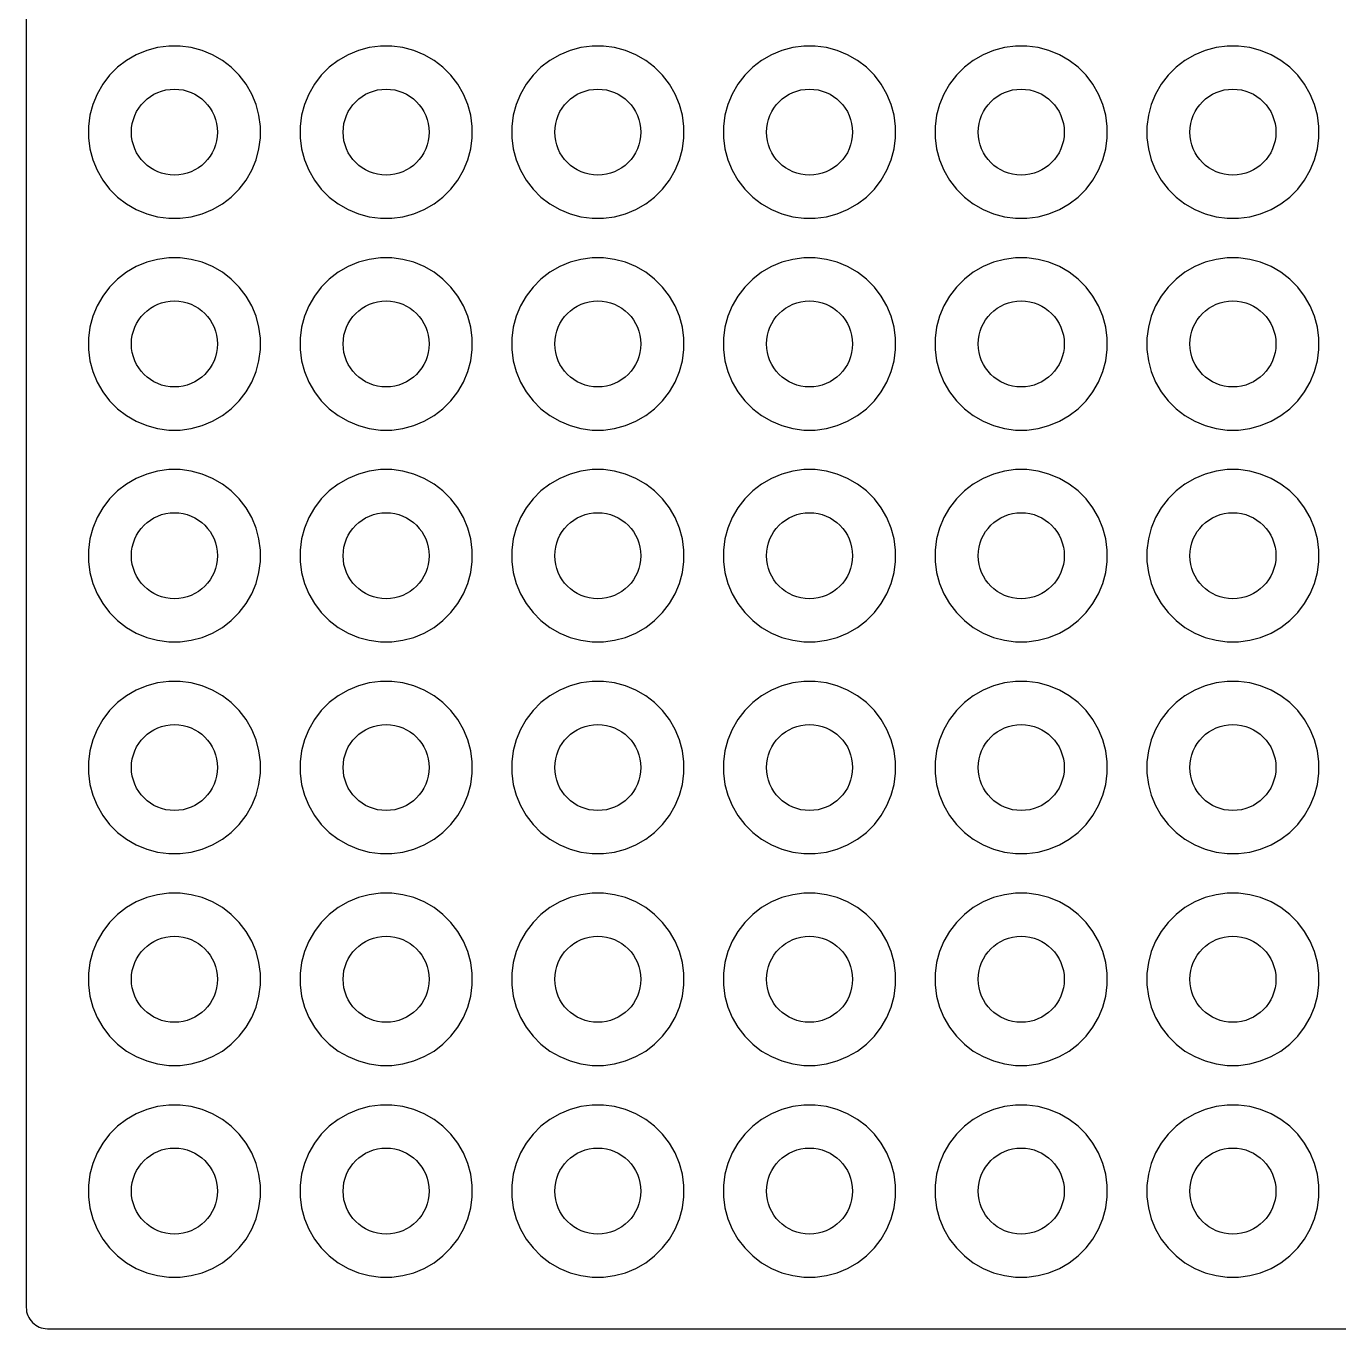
# Model space of a CAD drawing. Header units: millimetres. Extents: x 14 to 284, y -1 to 109.
# Drawn here: x 144.15 to 150.35, y 61.65 to 67.8 of the extents above; entities that cross this region are included whole.
import ezdxf

# ---------------------------------------------------------------- set-up
doc = ezdxf.new("R2010")
doc.units = ezdxf.units.MM

msp = doc.modelspace()

# ---------------------------------------------------------------- linework, layer by layer
at = {"layer": '16_copper'}
for points in [[(144.9295, 66.9006), (144.9809, 66.9143), (145.0301, 66.9347), (145.0763, 66.9614), (145.1185, 66.9938), (145.1562, 67.0315), (145.1886, 67.0737), (145.2153, 67.1199), (145.2357, 67.1691), (145.2494, 67.2205), (145.2564, 67.2734), (145.2564, 67.3266), (145.2494, 67.3795), (145.2357, 67.4309), (145.2153, 67.4801), (145.1886, 67.5263), (145.1562, 67.5685), (145.1185, 67.6062), (145.0763, 67.6386), (145.0301, 67.6653), (144.9809, 67.6857), (144.9295, 67.6994), (144.8766, 67.7064), (144.8234, 67.7064), (144.7705, 67.6994), (144.7191, 67.6857), (144.6699, 67.6653), (144.6237, 67.6386), (144.5815, 67.6062), (144.5438, 67.5685), (144.5114, 67.5263), (144.4847, 67.4801), (144.4643, 67.4309), (144.4506, 67.3795), (144.4436, 67.3266), (144.4436, 67.2734), (144.4506, 67.2205), (144.4643, 67.1691), (144.4847, 67.1199), (144.5114, 67.0737), (144.5438, 67.0315), (144.5815, 66.9938), (144.6237, 66.9614), (144.6699, 66.9347), (144.7191, 66.9143), (144.7705, 66.9006), (144.8234, 66.8936), (144.8766, 66.8936)], [(145.9295, 66.9006), (145.9809, 66.9143), (146.0301, 66.9347), (146.0763, 66.9614), (146.1185, 66.9938), (146.1562, 67.0315), (146.1886, 67.0737), (146.2153, 67.1199), (146.2357, 67.1691), (146.2494, 67.2205), (146.2564, 67.2734), (146.2564, 67.3266), (146.2494, 67.3795), (146.2357, 67.4309), (146.2153, 67.4801), (146.1886, 67.5263), (146.1562, 67.5685), (146.1185, 67.6062), (146.0763, 67.6386), (146.0301, 67.6653), (145.9809, 67.6857), (145.9295, 67.6994), (145.8766, 67.7064), (145.8234, 67.7064), (145.7705, 67.6994), (145.7191, 67.6857), (145.6699, 67.6653), (145.6237, 67.6386), (145.5815, 67.6062), (145.5438, 67.5685), (145.5114, 67.5263), (145.4847, 67.4801), (145.4643, 67.4309), (145.4506, 67.3795), (145.4436, 67.3266), (145.4436, 67.2734), (145.4506, 67.2205), (145.4643, 67.1691), (145.4847, 67.1199), (145.5114, 67.0737), (145.5438, 67.0315), (145.5815, 66.9938), (145.6237, 66.9614), (145.6699, 66.9347), (145.7191, 66.9143), (145.7705, 66.9006), (145.8234, 66.8936), (145.8766, 66.8936)], [(146.9295, 66.9006), (146.9809, 66.9143), (147.0301, 66.9347), (147.0763, 66.9614), (147.1185, 66.9938), (147.1562, 67.0315), (147.1886, 67.0737), (147.2153, 67.1199), (147.2357, 67.1691), (147.2494, 67.2205), (147.2564, 67.2734), (147.2564, 67.3266), (147.2494, 67.3795), (147.2357, 67.4309), (147.2153, 67.4801), (147.1886, 67.5263), (147.1562, 67.5685), (147.1185, 67.6062), (147.0763, 67.6386), (147.0301, 67.6653), (146.9809, 67.6857), (146.9295, 67.6994), (146.8766, 67.7064), (146.8234, 67.7064), (146.7705, 67.6994), (146.7191, 67.6857), (146.6699, 67.6653), (146.6237, 67.6386), (146.5815, 67.6062), (146.5438, 67.5685), (146.5114, 67.5263), (146.4847, 67.4801), (146.4643, 67.4309), (146.4506, 67.3795), (146.4436, 67.3266), (146.4436, 67.2734), (146.4506, 67.2205), (146.4643, 67.1691), (146.4847, 67.1199), (146.5114, 67.0737), (146.5438, 67.0315), (146.5815, 66.9938), (146.6237, 66.9614), (146.6699, 66.9347), (146.7191, 66.9143), (146.7705, 66.9006), (146.8234, 66.8936), (146.8766, 66.8936)], [(147.9295, 66.9006), (147.9809, 66.9143), (148.0301, 66.9347), (148.0763, 66.9614), (148.1185, 66.9938), (148.1562, 67.0315), (148.1886, 67.0737), (148.2153, 67.1199), (148.2357, 67.1691), (148.2494, 67.2205), (148.2564, 67.2734), (148.2564, 67.3266), (148.2494, 67.3795), (148.2357, 67.4309), (148.2153, 67.4801), (148.1886, 67.5263), (148.1562, 67.5685), (148.1185, 67.6062), (148.0763, 67.6386), (148.0301, 67.6653), (147.9809, 67.6857), (147.9295, 67.6994), (147.8766, 67.7064), (147.8234, 67.7064), (147.7705, 67.6994), (147.7191, 67.6857), (147.6699, 67.6653), (147.6237, 67.6386), (147.5815, 67.6062), (147.5438, 67.5685), (147.5114, 67.5263), (147.4847, 67.4801), (147.4643, 67.4309), (147.4506, 67.3795), (147.4436, 67.3266), (147.4436, 67.2734), (147.4506, 67.2205), (147.4643, 67.1691), (147.4847, 67.1199), (147.5114, 67.0737), (147.5438, 67.0315), (147.5815, 66.9938), (147.6237, 66.9614), (147.6699, 66.9347), (147.7191, 66.9143), (147.7705, 66.9006), (147.8234, 66.8936), (147.8766, 66.8936)], [(148.9295, 66.9006), (148.9809, 66.9143), (149.0301, 66.9347), (149.0763, 66.9614), (149.1185, 66.9938), (149.1562, 67.0315), (149.1886, 67.0737), (149.2153, 67.1199), (149.2357, 67.1691), (149.2494, 67.2205), (149.2564, 67.2734), (149.2564, 67.3266), (149.2494, 67.3795), (149.2357, 67.4309), (149.2153, 67.4801), (149.1886, 67.5263), (149.1562, 67.5685), (149.1185, 67.6062), (149.0763, 67.6386), (149.0301, 67.6653), (148.9809, 67.6857), (148.9295, 67.6994), (148.8766, 67.7064), (148.8234, 67.7064), (148.7705, 67.6994), (148.7191, 67.6857), (148.6699, 67.6653), (148.6237, 67.6386), (148.5815, 67.6062), (148.5438, 67.5685), (148.5114, 67.5263), (148.4847, 67.4801), (148.4643, 67.4309), (148.4506, 67.3795), (148.4436, 67.3266), (148.4436, 67.2734), (148.4506, 67.2205), (148.4643, 67.1691), (148.4847, 67.1199), (148.5114, 67.0737), (148.5438, 67.0315), (148.5815, 66.9938), (148.6237, 66.9614), (148.6699, 66.9347), (148.7191, 66.9143), (148.7705, 66.9006), (148.8234, 66.8936), (148.8766, 66.8936)], [(149.9295, 66.9006), (149.9809, 66.9143), (150.0301, 66.9347), (150.0763, 66.9614), (150.1185, 66.9938), (150.1562, 67.0315), (150.1886, 67.0737), (150.2153, 67.1199), (150.2357, 67.1691), (150.2494, 67.2205), (150.2564, 67.2734), (150.2564, 67.3266), (150.2494, 67.3795), (150.2357, 67.4309), (150.2153, 67.4801), (150.1886, 67.5263), (150.1562, 67.5685), (150.1185, 67.6062), (150.0763, 67.6386), (150.0301, 67.6653), (149.9809, 67.6857), (149.9295, 67.6994), (149.8766, 67.7064), (149.8234, 67.7064), (149.7705, 67.6994), (149.7191, 67.6857), (149.6699, 67.6653), (149.6237, 67.6386), (149.5815, 67.6062), (149.5438, 67.5685), (149.5114, 67.5263), (149.4847, 67.4801), (149.4643, 67.4309), (149.4506, 67.3795), (149.4436, 67.3266), (149.4436, 67.2734), (149.4506, 67.2205), (149.4643, 67.1691), (149.4847, 67.1199), (149.5114, 67.0737), (149.5438, 67.0315), (149.5815, 66.9938), (149.6237, 66.9614), (149.6699, 66.9347), (149.7191, 66.9143), (149.7705, 66.9006), (149.8234, 66.8936), (149.8766, 66.8936)], [(144.9295, 65.9006), (144.9809, 65.9143), (145.0301, 65.9347), (145.0763, 65.9614), (145.1185, 65.9938), (145.1562, 66.0315), (145.1886, 66.0737), (145.2153, 66.1199), (145.2357, 66.1691), (145.2494, 66.2205), (145.2564, 66.2734), (145.2564, 66.3266), (145.2494, 66.3795), (145.2357, 66.4309), (145.2153, 66.4801), (145.1886, 66.5263), (145.1562, 66.5685), (145.1185, 66.6062), (145.0763, 66.6386), (145.0301, 66.6653), (144.9809, 66.6857), (144.9295, 66.6994), (144.8766, 66.7064), (144.8234, 66.7064), (144.7705, 66.6994), (144.7191, 66.6857), (144.6699, 66.6653), (144.6237, 66.6386), (144.5815, 66.6062), (144.5438, 66.5685), (144.5114, 66.5263), (144.4847, 66.4801), (144.4643, 66.4309), (144.4506, 66.3795), (144.4436, 66.3266), (144.4436, 66.2734), (144.4506, 66.2205), (144.4643, 66.1691), (144.4847, 66.1199), (144.5114, 66.0737), (144.5438, 66.0315), (144.5815, 65.9938), (144.6237, 65.9614), (144.6699, 65.9347), (144.7191, 65.9143), (144.7705, 65.9006), (144.8234, 65.8936), (144.8766, 65.8936)], [(145.9295, 65.9006), (145.9809, 65.9143), (146.0301, 65.9347), (146.0763, 65.9614), (146.1185, 65.9938), (146.1562, 66.0315), (146.1886, 66.0737), (146.2153, 66.1199), (146.2357, 66.1691), (146.2494, 66.2205), (146.2564, 66.2734), (146.2564, 66.3266), (146.2494, 66.3795), (146.2357, 66.4309), (146.2153, 66.4801), (146.1886, 66.5263), (146.1562, 66.5685), (146.1185, 66.6062), (146.0763, 66.6386), (146.0301, 66.6653), (145.9809, 66.6857), (145.9295, 66.6994), (145.8766, 66.7064), (145.8234, 66.7064), (145.7705, 66.6994), (145.7191, 66.6857), (145.6699, 66.6653), (145.6237, 66.6386), (145.5815, 66.6062), (145.5438, 66.5685), (145.5114, 66.5263), (145.4847, 66.4801), (145.4643, 66.4309), (145.4506, 66.3795), (145.4436, 66.3266), (145.4436, 66.2734), (145.4506, 66.2205), (145.4643, 66.1691), (145.4847, 66.1199), (145.5114, 66.0737), (145.5438, 66.0315), (145.5815, 65.9938), (145.6237, 65.9614), (145.6699, 65.9347), (145.7191, 65.9143), (145.7705, 65.9006), (145.8234, 65.8936), (145.8766, 65.8936)], [(146.9295, 65.9006), (146.9809, 65.9143), (147.0301, 65.9347), (147.0763, 65.9614), (147.1185, 65.9938), (147.1562, 66.0315), (147.1886, 66.0737), (147.2153, 66.1199), (147.2357, 66.1691), (147.2494, 66.2205), (147.2564, 66.2734), (147.2564, 66.3266), (147.2494, 66.3795), (147.2357, 66.4309), (147.2153, 66.4801), (147.1886, 66.5263), (147.1562, 66.5685), (147.1185, 66.6062), (147.0763, 66.6386), (147.0301, 66.6653), (146.9809, 66.6857), (146.9295, 66.6994), (146.8766, 66.7064), (146.8234, 66.7064), (146.7705, 66.6994), (146.7191, 66.6857), (146.6699, 66.6653), (146.6237, 66.6386), (146.5815, 66.6062), (146.5438, 66.5685), (146.5114, 66.5263), (146.4847, 66.4801), (146.4643, 66.4309), (146.4506, 66.3795), (146.4436, 66.3266), (146.4436, 66.2734), (146.4506, 66.2205), (146.4643, 66.1691), (146.4847, 66.1199), (146.5114, 66.0737), (146.5438, 66.0315), (146.5815, 65.9938), (146.6237, 65.9614), (146.6699, 65.9347), (146.7191, 65.9143), (146.7705, 65.9006), (146.8234, 65.8936), (146.8766, 65.8936)], [(147.9295, 65.9006), (147.9809, 65.9143), (148.0301, 65.9347), (148.0763, 65.9614), (148.1185, 65.9938), (148.1562, 66.0315), (148.1886, 66.0737), (148.2153, 66.1199), (148.2357, 66.1691), (148.2494, 66.2205), (148.2564, 66.2734), (148.2564, 66.3266), (148.2494, 66.3795), (148.2357, 66.4309), (148.2153, 66.4801), (148.1886, 66.5263), (148.1562, 66.5685), (148.1185, 66.6062), (148.0763, 66.6386), (148.0301, 66.6653), (147.9809, 66.6857), (147.9295, 66.6994), (147.8766, 66.7064), (147.8234, 66.7064), (147.7705, 66.6994), (147.7191, 66.6857), (147.6699, 66.6653), (147.6237, 66.6386), (147.5815, 66.6062), (147.5438, 66.5685), (147.5114, 66.5263), (147.4847, 66.4801), (147.4643, 66.4309), (147.4506, 66.3795), (147.4436, 66.3266), (147.4436, 66.2734), (147.4506, 66.2205), (147.4643, 66.1691), (147.4847, 66.1199), (147.5114, 66.0737), (147.5438, 66.0315), (147.5815, 65.9938), (147.6237, 65.9614), (147.6699, 65.9347), (147.7191, 65.9143), (147.7705, 65.9006), (147.8234, 65.8936), (147.8766, 65.8936)], [(148.9295, 65.9006), (148.9809, 65.9143), (149.0301, 65.9347), (149.0763, 65.9614), (149.1185, 65.9938), (149.1562, 66.0315), (149.1886, 66.0737), (149.2153, 66.1199), (149.2357, 66.1691), (149.2494, 66.2205), (149.2564, 66.2734), (149.2564, 66.3266), (149.2494, 66.3795), (149.2357, 66.4309), (149.2153, 66.4801), (149.1886, 66.5263), (149.1562, 66.5685), (149.1185, 66.6062), (149.0763, 66.6386), (149.0301, 66.6653), (148.9809, 66.6857), (148.9295, 66.6994), (148.8766, 66.7064), (148.8234, 66.7064), (148.7705, 66.6994), (148.7191, 66.6857), (148.6699, 66.6653), (148.6237, 66.6386), (148.5815, 66.6062), (148.5438, 66.5685), (148.5114, 66.5263), (148.4847, 66.4801), (148.4643, 66.4309), (148.4506, 66.3795), (148.4436, 66.3266), (148.4436, 66.2734), (148.4506, 66.2205), (148.4643, 66.1691), (148.4847, 66.1199), (148.5114, 66.0737), (148.5438, 66.0315), (148.5815, 65.9938), (148.6237, 65.9614), (148.6699, 65.9347), (148.7191, 65.9143), (148.7705, 65.9006), (148.8234, 65.8936), (148.8766, 65.8936)], [(149.9295, 65.9006), (149.9809, 65.9143), (150.0301, 65.9347), (150.0763, 65.9614), (150.1185, 65.9938), (150.1562, 66.0315), (150.1886, 66.0737), (150.2153, 66.1199), (150.2357, 66.1691), (150.2494, 66.2205), (150.2564, 66.2734), (150.2564, 66.3266), (150.2494, 66.3795), (150.2357, 66.4309), (150.2153, 66.4801), (150.1886, 66.5263), (150.1562, 66.5685), (150.1185, 66.6062), (150.0763, 66.6386), (150.0301, 66.6653), (149.9809, 66.6857), (149.9295, 66.6994), (149.8766, 66.7064), (149.8234, 66.7064), (149.7705, 66.6994), (149.7191, 66.6857), (149.6699, 66.6653), (149.6237, 66.6386), (149.5815, 66.6062), (149.5438, 66.5685), (149.5114, 66.5263), (149.4847, 66.4801), (149.4643, 66.4309), (149.4506, 66.3795), (149.4436, 66.3266), (149.4436, 66.2734), (149.4506, 66.2205), (149.4643, 66.1691), (149.4847, 66.1199), (149.5114, 66.0737), (149.5438, 66.0315), (149.5815, 65.9938), (149.6237, 65.9614), (149.6699, 65.9347), (149.7191, 65.9143), (149.7705, 65.9006), (149.8234, 65.8936), (149.8766, 65.8936)], [(144.9295, 64.9006), (144.9809, 64.9143), (145.0301, 64.9347), (145.0763, 64.9614), (145.1185, 64.9938), (145.1562, 65.0315), (145.1886, 65.0737), (145.2153, 65.1199), (145.2357, 65.1691), (145.2494, 65.2205), (145.2564, 65.2734), (145.2564, 65.3266), (145.2494, 65.3795), (145.2357, 65.4309), (145.2153, 65.4801), (145.1886, 65.5263), (145.1562, 65.5685), (145.1185, 65.6062), (145.0763, 65.6386), (145.0301, 65.6653), (144.9809, 65.6857), (144.9295, 65.6994), (144.8766, 65.7064), (144.8234, 65.7064), (144.7705, 65.6994), (144.7191, 65.6857), (144.6699, 65.6653), (144.6237, 65.6386), (144.5815, 65.6062), (144.5438, 65.5685), (144.5114, 65.5263), (144.4847, 65.4801), (144.4643, 65.4309), (144.4506, 65.3795), (144.4436, 65.3266), (144.4436, 65.2734), (144.4506, 65.2205), (144.4643, 65.1691), (144.4847, 65.1199), (144.5114, 65.0737), (144.5438, 65.0315), (144.5815, 64.9938), (144.6237, 64.9614), (144.6699, 64.9347), (144.7191, 64.9143), (144.7705, 64.9006), (144.8234, 64.8936), (144.8766, 64.8936)], [(145.9295, 64.9006), (145.9809, 64.9143), (146.0301, 64.9347), (146.0763, 64.9614), (146.1185, 64.9938), (146.1562, 65.0315), (146.1886, 65.0737), (146.2153, 65.1199), (146.2357, 65.1691), (146.2494, 65.2205), (146.2564, 65.2734), (146.2564, 65.3266), (146.2494, 65.3795), (146.2357, 65.4309), (146.2153, 65.4801), (146.1886, 65.5263), (146.1562, 65.5685), (146.1185, 65.6062), (146.0763, 65.6386), (146.0301, 65.6653), (145.9809, 65.6857), (145.9295, 65.6994), (145.8766, 65.7064), (145.8234, 65.7064), (145.7705, 65.6994), (145.7191, 65.6857), (145.6699, 65.6653), (145.6237, 65.6386), (145.5815, 65.6062), (145.5438, 65.5685), (145.5114, 65.5263), (145.4847, 65.4801), (145.4643, 65.4309), (145.4506, 65.3795), (145.4436, 65.3266), (145.4436, 65.2734), (145.4506, 65.2205), (145.4643, 65.1691), (145.4847, 65.1199), (145.5114, 65.0737), (145.5438, 65.0315), (145.5815, 64.9938), (145.6237, 64.9614), (145.6699, 64.9347), (145.7191, 64.9143), (145.7705, 64.9006), (145.8234, 64.8936), (145.8766, 64.8936)], [(146.9295, 64.9006), (146.9809, 64.9143), (147.0301, 64.9347), (147.0763, 64.9614), (147.1185, 64.9938), (147.1562, 65.0315), (147.1886, 65.0737), (147.2153, 65.1199), (147.2357, 65.1691), (147.2494, 65.2205), (147.2564, 65.2734), (147.2564, 65.3266), (147.2494, 65.3795), (147.2357, 65.4309), (147.2153, 65.4801), (147.1886, 65.5263), (147.1562, 65.5685), (147.1185, 65.6062), (147.0763, 65.6386), (147.0301, 65.6653), (146.9809, 65.6857), (146.9295, 65.6994), (146.8766, 65.7064), (146.8234, 65.7064), (146.7705, 65.6994), (146.7191, 65.6857), (146.6699, 65.6653), (146.6237, 65.6386), (146.5815, 65.6062), (146.5438, 65.5685), (146.5114, 65.5263), (146.4847, 65.4801), (146.4643, 65.4309), (146.4506, 65.3795), (146.4436, 65.3266), (146.4436, 65.2734), (146.4506, 65.2205), (146.4643, 65.1691), (146.4847, 65.1199), (146.5114, 65.0737), (146.5438, 65.0315), (146.5815, 64.9938), (146.6237, 64.9614), (146.6699, 64.9347), (146.7191, 64.9143), (146.7705, 64.9006), (146.8234, 64.8936), (146.8766, 64.8936)], [(147.9295, 64.9006), (147.9809, 64.9143), (148.0301, 64.9347), (148.0763, 64.9614), (148.1185, 64.9938), (148.1562, 65.0315), (148.1886, 65.0737), (148.2153, 65.1199), (148.2357, 65.1691), (148.2494, 65.2205), (148.2564, 65.2734), (148.2564, 65.3266), (148.2494, 65.3795), (148.2357, 65.4309), (148.2153, 65.4801), (148.1886, 65.5263), (148.1562, 65.5685), (148.1185, 65.6062), (148.0763, 65.6386), (148.0301, 65.6653), (147.9809, 65.6857), (147.9295, 65.6994), (147.8766, 65.7064), (147.8234, 65.7064), (147.7705, 65.6994), (147.7191, 65.6857), (147.6699, 65.6653), (147.6237, 65.6386), (147.5815, 65.6062), (147.5438, 65.5685), (147.5114, 65.5263), (147.4847, 65.4801), (147.4643, 65.4309), (147.4506, 65.3795), (147.4436, 65.3266), (147.4436, 65.2734), (147.4506, 65.2205), (147.4643, 65.1691), (147.4847, 65.1199), (147.5114, 65.0737), (147.5438, 65.0315), (147.5815, 64.9938), (147.6237, 64.9614), (147.6699, 64.9347), (147.7191, 64.9143), (147.7705, 64.9006), (147.8234, 64.8936), (147.8766, 64.8936)], [(148.9295, 64.9006), (148.9809, 64.9143), (149.0301, 64.9347), (149.0763, 64.9614), (149.1185, 64.9938), (149.1562, 65.0315), (149.1886, 65.0737), (149.2153, 65.1199), (149.2357, 65.1691), (149.2494, 65.2205), (149.2564, 65.2734), (149.2564, 65.3266), (149.2494, 65.3795), (149.2357, 65.4309), (149.2153, 65.4801), (149.1886, 65.5263), (149.1562, 65.5685), (149.1185, 65.6062), (149.0763, 65.6386), (149.0301, 65.6653), (148.9809, 65.6857), (148.9295, 65.6994), (148.8766, 65.7064), (148.8234, 65.7064), (148.7705, 65.6994), (148.7191, 65.6857), (148.6699, 65.6653), (148.6237, 65.6386), (148.5815, 65.6062), (148.5438, 65.5685), (148.5114, 65.5263), (148.4847, 65.4801), (148.4643, 65.4309), (148.4506, 65.3795), (148.4436, 65.3266), (148.4436, 65.2734), (148.4506, 65.2205), (148.4643, 65.1691), (148.4847, 65.1199), (148.5114, 65.0737), (148.5438, 65.0315), (148.5815, 64.9938), (148.6237, 64.9614), (148.6699, 64.9347), (148.7191, 64.9143), (148.7705, 64.9006), (148.8234, 64.8936), (148.8766, 64.8936)], [(149.9295, 64.9006), (149.9809, 64.9143), (150.0301, 64.9347), (150.0763, 64.9614), (150.1185, 64.9938), (150.1562, 65.0315), (150.1886, 65.0737), (150.2153, 65.1199), (150.2357, 65.1691), (150.2494, 65.2205), (150.2564, 65.2734), (150.2564, 65.3266), (150.2494, 65.3795), (150.2357, 65.4309), (150.2153, 65.4801), (150.1886, 65.5263), (150.1562, 65.5685), (150.1185, 65.6062), (150.0763, 65.6386), (150.0301, 65.6653), (149.9809, 65.6857), (149.9295, 65.6994), (149.8766, 65.7064), (149.8234, 65.7064), (149.7705, 65.6994), (149.7191, 65.6857), (149.6699, 65.6653), (149.6237, 65.6386), (149.5815, 65.6062), (149.5438, 65.5685), (149.5114, 65.5263), (149.4847, 65.4801), (149.4643, 65.4309), (149.4506, 65.3795), (149.4436, 65.3266), (149.4436, 65.2734), (149.4506, 65.2205), (149.4643, 65.1691), (149.4847, 65.1199), (149.5114, 65.0737), (149.5438, 65.0315), (149.5815, 64.9938), (149.6237, 64.9614), (149.6699, 64.9347), (149.7191, 64.9143), (149.7705, 64.9006), (149.8234, 64.8936), (149.8766, 64.8936)], [(144.9295, 63.9006), (144.9809, 63.9143), (145.0301, 63.9347), (145.0763, 63.9614), (145.1185, 63.9938), (145.1562, 64.0315), (145.1886, 64.0737), (145.2153, 64.1199), (145.2357, 64.1691), (145.2494, 64.2205), (145.2564, 64.2734), (145.2564, 64.3266), (145.2494, 64.3795), (145.2357, 64.4309), (145.2153, 64.4801), (145.1886, 64.5263), (145.1562, 64.5685), (145.1185, 64.6062), (145.0763, 64.6386), (145.0301, 64.6653), (144.9809, 64.6857), (144.9295, 64.6994), (144.8766, 64.7064), (144.8234, 64.7064), (144.7705, 64.6994), (144.7191, 64.6857), (144.6699, 64.6653), (144.6237, 64.6386), (144.5815, 64.6062), (144.5438, 64.5685), (144.5114, 64.5263), (144.4847, 64.4801), (144.4643, 64.4309), (144.4506, 64.3795), (144.4436, 64.3266), (144.4436, 64.2734), (144.4506, 64.2205), (144.4643, 64.1691), (144.4847, 64.1199), (144.5114, 64.0737), (144.5438, 64.0315), (144.5815, 63.9938), (144.6237, 63.9614), (144.6699, 63.9347), (144.7191, 63.9143), (144.7705, 63.9006), (144.8234, 63.8936), (144.8766, 63.8936)], [(145.9295, 63.9006), (145.9809, 63.9143), (146.0301, 63.9347), (146.0763, 63.9614), (146.1185, 63.9938), (146.1562, 64.0315), (146.1886, 64.0737), (146.2153, 64.1199), (146.2357, 64.1691), (146.2494, 64.2205), (146.2564, 64.2734), (146.2564, 64.3266), (146.2494, 64.3795), (146.2357, 64.4309), (146.2153, 64.4801), (146.1886, 64.5263), (146.1562, 64.5685), (146.1185, 64.6062), (146.0763, 64.6386), (146.0301, 64.6653), (145.9809, 64.6857), (145.9295, 64.6994), (145.8766, 64.7064), (145.8234, 64.7064), (145.7705, 64.6994), (145.7191, 64.6857), (145.6699, 64.6653), (145.6237, 64.6386), (145.5815, 64.6062), (145.5438, 64.5685), (145.5114, 64.5263), (145.4847, 64.4801), (145.4643, 64.4309), (145.4506, 64.3795), (145.4436, 64.3266), (145.4436, 64.2734), (145.4506, 64.2205), (145.4643, 64.1691), (145.4847, 64.1199), (145.5114, 64.0737), (145.5438, 64.0315), (145.5815, 63.9938), (145.6237, 63.9614), (145.6699, 63.9347), (145.7191, 63.9143), (145.7705, 63.9006), (145.8234, 63.8936), (145.8766, 63.8936)], [(146.9295, 63.9006), (146.9809, 63.9143), (147.0301, 63.9347), (147.0763, 63.9614), (147.1185, 63.9938), (147.1562, 64.0315), (147.1886, 64.0737), (147.2153, 64.1199), (147.2357, 64.1691), (147.2494, 64.2205), (147.2564, 64.2734), (147.2564, 64.3266), (147.2494, 64.3795), (147.2357, 64.4309), (147.2153, 64.4801), (147.1886, 64.5263), (147.1562, 64.5685), (147.1185, 64.6062), (147.0763, 64.6386), (147.0301, 64.6653), (146.9809, 64.6857), (146.9295, 64.6994), (146.8766, 64.7064), (146.8234, 64.7064), (146.7705, 64.6994), (146.7191, 64.6857), (146.6699, 64.6653), (146.6237, 64.6386), (146.5815, 64.6062), (146.5438, 64.5685), (146.5114, 64.5263), (146.4847, 64.4801), (146.4643, 64.4309), (146.4506, 64.3795), (146.4436, 64.3266), (146.4436, 64.2734), (146.4506, 64.2205), (146.4643, 64.1691), (146.4847, 64.1199), (146.5114, 64.0737), (146.5438, 64.0315), (146.5815, 63.9938), (146.6237, 63.9614), (146.6699, 63.9347), (146.7191, 63.9143), (146.7705, 63.9006), (146.8234, 63.8936), (146.8766, 63.8936)], [(147.9295, 63.9006), (147.9809, 63.9143), (148.0301, 63.9347), (148.0763, 63.9614), (148.1185, 63.9938), (148.1562, 64.0315), (148.1886, 64.0737), (148.2153, 64.1199), (148.2357, 64.1691), (148.2494, 64.2205), (148.2564, 64.2734), (148.2564, 64.3266), (148.2494, 64.3795), (148.2357, 64.4309), (148.2153, 64.4801), (148.1886, 64.5263), (148.1562, 64.5685), (148.1185, 64.6062), (148.0763, 64.6386), (148.0301, 64.6653), (147.9809, 64.6857), (147.9295, 64.6994), (147.8766, 64.7064), (147.8234, 64.7064), (147.7705, 64.6994), (147.7191, 64.6857), (147.6699, 64.6653), (147.6237, 64.6386), (147.5815, 64.6062), (147.5438, 64.5685), (147.5114, 64.5263), (147.4847, 64.4801), (147.4643, 64.4309), (147.4506, 64.3795), (147.4436, 64.3266), (147.4436, 64.2734), (147.4506, 64.2205), (147.4643, 64.1691), (147.4847, 64.1199), (147.5114, 64.0737), (147.5438, 64.0315), (147.5815, 63.9938), (147.6237, 63.9614), (147.6699, 63.9347), (147.7191, 63.9143), (147.7705, 63.9006), (147.8234, 63.8936), (147.8766, 63.8936)], [(148.9295, 63.9006), (148.9809, 63.9143), (149.0301, 63.9347), (149.0763, 63.9614), (149.1185, 63.9938), (149.1562, 64.0315), (149.1886, 64.0737), (149.2153, 64.1199), (149.2357, 64.1691), (149.2494, 64.2205), (149.2564, 64.2734), (149.2564, 64.3266), (149.2494, 64.3795), (149.2357, 64.4309), (149.2153, 64.4801), (149.1886, 64.5263), (149.1562, 64.5685), (149.1185, 64.6062), (149.0763, 64.6386), (149.0301, 64.6653), (148.9809, 64.6857), (148.9295, 64.6994), (148.8766, 64.7064), (148.8234, 64.7064), (148.7705, 64.6994), (148.7191, 64.6857), (148.6699, 64.6653), (148.6237, 64.6386), (148.5815, 64.6062), (148.5438, 64.5685), (148.5114, 64.5263), (148.4847, 64.4801), (148.4643, 64.4309), (148.4506, 64.3795), (148.4436, 64.3266), (148.4436, 64.2734), (148.4506, 64.2205), (148.4643, 64.1691), (148.4847, 64.1199), (148.5114, 64.0737), (148.5438, 64.0315), (148.5815, 63.9938), (148.6237, 63.9614), (148.6699, 63.9347), (148.7191, 63.9143), (148.7705, 63.9006), (148.8234, 63.8936), (148.8766, 63.8936)], [(149.9295, 63.9006), (149.9809, 63.9143), (150.0301, 63.9347), (150.0763, 63.9614), (150.1185, 63.9938), (150.1562, 64.0315), (150.1886, 64.0737), (150.2153, 64.1199), (150.2357, 64.1691), (150.2494, 64.2205), (150.2564, 64.2734), (150.2564, 64.3266), (150.2494, 64.3795), (150.2357, 64.4309), (150.2153, 64.4801), (150.1886, 64.5263), (150.1562, 64.5685), (150.1185, 64.6062), (150.0763, 64.6386), (150.0301, 64.6653), (149.9809, 64.6857), (149.9295, 64.6994), (149.8766, 64.7064), (149.8234, 64.7064), (149.7705, 64.6994), (149.7191, 64.6857), (149.6699, 64.6653), (149.6237, 64.6386), (149.5815, 64.6062), (149.5438, 64.5685), (149.5114, 64.5263), (149.4847, 64.4801), (149.4643, 64.4309), (149.4506, 64.3795), (149.4436, 64.3266), (149.4436, 64.2734), (149.4506, 64.2205), (149.4643, 64.1691), (149.4847, 64.1199), (149.5114, 64.0737), (149.5438, 64.0315), (149.5815, 63.9938), (149.6237, 63.9614), (149.6699, 63.9347), (149.7191, 63.9143), (149.7705, 63.9006), (149.8234, 63.8936), (149.8766, 63.8936)], [(144.9295, 62.9006), (144.9809, 62.9143), (145.0301, 62.9347), (145.0763, 62.9614), (145.1185, 62.9938), (145.1562, 63.0315), (145.1886, 63.0737), (145.2153, 63.1199), (145.2357, 63.1691), (145.2494, 63.2205), (145.2564, 63.2734), (145.2564, 63.3266), (145.2494, 63.3795), (145.2357, 63.4309), (145.2153, 63.4801), (145.1886, 63.5263), (145.1562, 63.5685), (145.1185, 63.6062), (145.0763, 63.6386), (145.0301, 63.6653), (144.9809, 63.6857), (144.9295, 63.6994), (144.8766, 63.7064), (144.8234, 63.7064), (144.7705, 63.6994), (144.7191, 63.6857), (144.6699, 63.6653), (144.6237, 63.6386), (144.5815, 63.6062), (144.5438, 63.5685), (144.5114, 63.5263), (144.4847, 63.4801), (144.4643, 63.4309), (144.4506, 63.3795), (144.4436, 63.3266), (144.4436, 63.2734), (144.4506, 63.2205), (144.4643, 63.1691), (144.4847, 63.1199), (144.5114, 63.0737), (144.5438, 63.0315), (144.5815, 62.9938), (144.6237, 62.9614), (144.6699, 62.9347), (144.7191, 62.9143), (144.7705, 62.9006), (144.8234, 62.8936), (144.8766, 62.8936)], [(145.9295, 62.9006), (145.9809, 62.9143), (146.0301, 62.9347), (146.0763, 62.9614), (146.1185, 62.9938), (146.1562, 63.0315), (146.1886, 63.0737), (146.2153, 63.1199), (146.2357, 63.1691), (146.2494, 63.2205), (146.2564, 63.2734), (146.2564, 63.3266), (146.2494, 63.3795), (146.2357, 63.4309), (146.2153, 63.4801), (146.1886, 63.5263), (146.1562, 63.5685), (146.1185, 63.6062), (146.0763, 63.6386), (146.0301, 63.6653), (145.9809, 63.6857), (145.9295, 63.6994), (145.8766, 63.7064), (145.8234, 63.7064), (145.7705, 63.6994), (145.7191, 63.6857), (145.6699, 63.6653), (145.6237, 63.6386), (145.5815, 63.6062), (145.5438, 63.5685), (145.5114, 63.5263), (145.4847, 63.4801), (145.4643, 63.4309), (145.4506, 63.3795), (145.4436, 63.3266), (145.4436, 63.2734), (145.4506, 63.2205), (145.4643, 63.1691), (145.4847, 63.1199), (145.5114, 63.0737), (145.5438, 63.0315), (145.5815, 62.9938), (145.6237, 62.9614), (145.6699, 62.9347), (145.7191, 62.9143), (145.7705, 62.9006), (145.8234, 62.8936), (145.8766, 62.8936)], [(146.9295, 62.9006), (146.9809, 62.9143), (147.0301, 62.9347), (147.0763, 62.9614), (147.1185, 62.9938), (147.1562, 63.0315), (147.1886, 63.0737), (147.2153, 63.1199), (147.2357, 63.1691), (147.2494, 63.2205), (147.2564, 63.2734), (147.2564, 63.3266), (147.2494, 63.3795), (147.2357, 63.4309), (147.2153, 63.4801), (147.1886, 63.5263), (147.1562, 63.5685), (147.1185, 63.6062), (147.0763, 63.6386), (147.0301, 63.6653), (146.9809, 63.6857), (146.9295, 63.6994), (146.8766, 63.7064), (146.8234, 63.7064), (146.7705, 63.6994), (146.7191, 63.6857), (146.6699, 63.6653), (146.6237, 63.6386), (146.5815, 63.6062), (146.5438, 63.5685), (146.5114, 63.5263), (146.4847, 63.4801), (146.4643, 63.4309), (146.4506, 63.3795), (146.4436, 63.3266), (146.4436, 63.2734), (146.4506, 63.2205), (146.4643, 63.1691), (146.4847, 63.1199), (146.5114, 63.0737), (146.5438, 63.0315), (146.5815, 62.9938), (146.6237, 62.9614), (146.6699, 62.9347), (146.7191, 62.9143), (146.7705, 62.9006), (146.8234, 62.8936), (146.8766, 62.8936)], [(147.9295, 62.9006), (147.9809, 62.9143), (148.0301, 62.9347), (148.0763, 62.9614), (148.1185, 62.9938), (148.1562, 63.0315), (148.1886, 63.0737), (148.2153, 63.1199), (148.2357, 63.1691), (148.2494, 63.2205), (148.2564, 63.2734), (148.2564, 63.3266), (148.2494, 63.3795), (148.2357, 63.4309), (148.2153, 63.4801), (148.1886, 63.5263), (148.1562, 63.5685), (148.1185, 63.6062), (148.0763, 63.6386), (148.0301, 63.6653), (147.9809, 63.6857), (147.9295, 63.6994), (147.8766, 63.7064), (147.8234, 63.7064), (147.7705, 63.6994), (147.7191, 63.6857), (147.6699, 63.6653), (147.6237, 63.6386), (147.5815, 63.6062), (147.5438, 63.5685), (147.5114, 63.5263), (147.4847, 63.4801), (147.4643, 63.4309), (147.4506, 63.3795), (147.4436, 63.3266), (147.4436, 63.2734), (147.4506, 63.2205), (147.4643, 63.1691), (147.4847, 63.1199), (147.5114, 63.0737), (147.5438, 63.0315), (147.5815, 62.9938), (147.6237, 62.9614), (147.6699, 62.9347), (147.7191, 62.9143), (147.7705, 62.9006), (147.8234, 62.8936), (147.8766, 62.8936)], [(148.9295, 62.9006), (148.9809, 62.9143), (149.0301, 62.9347), (149.0763, 62.9614), (149.1185, 62.9938), (149.1562, 63.0315), (149.1886, 63.0737), (149.2153, 63.1199), (149.2357, 63.1691), (149.2494, 63.2205), (149.2564, 63.2734), (149.2564, 63.3266), (149.2494, 63.3795), (149.2357, 63.4309), (149.2153, 63.4801), (149.1886, 63.5263), (149.1562, 63.5685), (149.1185, 63.6062), (149.0763, 63.6386), (149.0301, 63.6653), (148.9809, 63.6857), (148.9295, 63.6994), (148.8766, 63.7064), (148.8234, 63.7064), (148.7705, 63.6994), (148.7191, 63.6857), (148.6699, 63.6653), (148.6237, 63.6386), (148.5815, 63.6062), (148.5438, 63.5685), (148.5114, 63.5263), (148.4847, 63.4801), (148.4643, 63.4309), (148.4506, 63.3795), (148.4436, 63.3266), (148.4436, 63.2734), (148.4506, 63.2205), (148.4643, 63.1691), (148.4847, 63.1199), (148.5114, 63.0737), (148.5438, 63.0315), (148.5815, 62.9938), (148.6237, 62.9614), (148.6699, 62.9347), (148.7191, 62.9143), (148.7705, 62.9006), (148.8234, 62.8936), (148.8766, 62.8936)], [(149.9295, 62.9006), (149.9809, 62.9143), (150.0301, 62.9347), (150.0763, 62.9614), (150.1185, 62.9938), (150.1562, 63.0315), (150.1886, 63.0737), (150.2153, 63.1199), (150.2357, 63.1691), (150.2494, 63.2205), (150.2564, 63.2734), (150.2564, 63.3266), (150.2494, 63.3795), (150.2357, 63.4309), (150.2153, 63.4801), (150.1886, 63.5263), (150.1562, 63.5685), (150.1185, 63.6062), (150.0763, 63.6386), (150.0301, 63.6653), (149.9809, 63.6857), (149.9295, 63.6994), (149.8766, 63.7064), (149.8234, 63.7064), (149.7705, 63.6994), (149.7191, 63.6857), (149.6699, 63.6653), (149.6237, 63.6386), (149.5815, 63.6062), (149.5438, 63.5685), (149.5114, 63.5263), (149.4847, 63.4801), (149.4643, 63.4309), (149.4506, 63.3795), (149.4436, 63.3266), (149.4436, 63.2734), (149.4506, 63.2205), (149.4643, 63.1691), (149.4847, 63.1199), (149.5114, 63.0737), (149.5438, 63.0315), (149.5815, 62.9938), (149.6237, 62.9614), (149.6699, 62.9347), (149.7191, 62.9143), (149.7705, 62.9006), (149.8234, 62.8936), (149.8766, 62.8936)], [(144.9295, 61.9006), (144.9809, 61.9143), (145.0301, 61.9347), (145.0763, 61.9614), (145.1185, 61.9938), (145.1562, 62.0315), (145.1886, 62.0737), (145.2153, 62.1199), (145.2357, 62.1691), (145.2494, 62.2205), (145.2564, 62.2734), (145.2564, 62.3266), (145.2494, 62.3795), (145.2357, 62.4309), (145.2153, 62.4801), (145.1886, 62.5263), (145.1562, 62.5685), (145.1185, 62.6062), (145.0763, 62.6386), (145.0301, 62.6653), (144.9809, 62.6857), (144.9295, 62.6994), (144.8766, 62.7064), (144.8234, 62.7064), (144.7705, 62.6994), (144.7191, 62.6857), (144.6699, 62.6653), (144.6237, 62.6386), (144.5815, 62.6062), (144.5438, 62.5685), (144.5114, 62.5263), (144.4847, 62.4801), (144.4643, 62.4309), (144.4506, 62.3795), (144.4436, 62.3266), (144.4436, 62.2734), (144.4506, 62.2205), (144.4643, 62.1691), (144.4847, 62.1199), (144.5114, 62.0737), (144.5438, 62.0315), (144.5815, 61.9938), (144.6237, 61.9614), (144.6699, 61.9347), (144.7191, 61.9143), (144.7705, 61.9006), (144.8234, 61.8936), (144.8766, 61.8936)], [(145.9295, 61.9006), (145.9809, 61.9143), (146.0301, 61.9347), (146.0763, 61.9614), (146.1185, 61.9938), (146.1562, 62.0315), (146.1886, 62.0737), (146.2153, 62.1199), (146.2357, 62.1691), (146.2494, 62.2205), (146.2564, 62.2734), (146.2564, 62.3266), (146.2494, 62.3795), (146.2357, 62.4309), (146.2153, 62.4801), (146.1886, 62.5263), (146.1562, 62.5685), (146.1185, 62.6062), (146.0763, 62.6386), (146.0301, 62.6653), (145.9809, 62.6857), (145.9295, 62.6994), (145.8766, 62.7064), (145.8234, 62.7064), (145.7705, 62.6994), (145.7191, 62.6857), (145.6699, 62.6653), (145.6237, 62.6386), (145.5815, 62.6062), (145.5438, 62.5685), (145.5114, 62.5263), (145.4847, 62.4801), (145.4643, 62.4309), (145.4506, 62.3795), (145.4436, 62.3266), (145.4436, 62.2734), (145.4506, 62.2205), (145.4643, 62.1691), (145.4847, 62.1199), (145.5114, 62.0737), (145.5438, 62.0315), (145.5815, 61.9938), (145.6237, 61.9614), (145.6699, 61.9347), (145.7191, 61.9143), (145.7705, 61.9006), (145.8234, 61.8936), (145.8766, 61.8936)], [(146.9295, 61.9006), (146.9809, 61.9143), (147.0301, 61.9347), (147.0763, 61.9614), (147.1185, 61.9938), (147.1562, 62.0315), (147.1886, 62.0737), (147.2153, 62.1199), (147.2357, 62.1691), (147.2494, 62.2205), (147.2564, 62.2734), (147.2564, 62.3266), (147.2494, 62.3795), (147.2357, 62.4309), (147.2153, 62.4801), (147.1886, 62.5263), (147.1562, 62.5685), (147.1185, 62.6062), (147.0763, 62.6386), (147.0301, 62.6653), (146.9809, 62.6857), (146.9295, 62.6994), (146.8766, 62.7064), (146.8234, 62.7064), (146.7705, 62.6994), (146.7191, 62.6857), (146.6699, 62.6653), (146.6237, 62.6386), (146.5815, 62.6062), (146.5438, 62.5685), (146.5114, 62.5263), (146.4847, 62.4801), (146.4643, 62.4309), (146.4506, 62.3795), (146.4436, 62.3266), (146.4436, 62.2734), (146.4506, 62.2205), (146.4643, 62.1691), (146.4847, 62.1199), (146.5114, 62.0737), (146.5438, 62.0315), (146.5815, 61.9938), (146.6237, 61.9614), (146.6699, 61.9347), (146.7191, 61.9143), (146.7705, 61.9006), (146.8234, 61.8936), (146.8766, 61.8936)], [(147.9295, 61.9006), (147.9809, 61.9143), (148.0301, 61.9347), (148.0763, 61.9614), (148.1185, 61.9938), (148.1562, 62.0315), (148.1886, 62.0737), (148.2153, 62.1199), (148.2357, 62.1691), (148.2494, 62.2205), (148.2564, 62.2734), (148.2564, 62.3266), (148.2494, 62.3795), (148.2357, 62.4309), (148.2153, 62.4801), (148.1886, 62.5263), (148.1562, 62.5685), (148.1185, 62.6062), (148.0763, 62.6386), (148.0301, 62.6653), (147.9809, 62.6857), (147.9295, 62.6994), (147.8766, 62.7064), (147.8234, 62.7064), (147.7705, 62.6994), (147.7191, 62.6857), (147.6699, 62.6653), (147.6237, 62.6386), (147.5815, 62.6062), (147.5438, 62.5685), (147.5114, 62.5263), (147.4847, 62.4801), (147.4643, 62.4309), (147.4506, 62.3795), (147.4436, 62.3266), (147.4436, 62.2734), (147.4506, 62.2205), (147.4643, 62.1691), (147.4847, 62.1199), (147.5114, 62.0737), (147.5438, 62.0315), (147.5815, 61.9938), (147.6237, 61.9614), (147.6699, 61.9347), (147.7191, 61.9143), (147.7705, 61.9006), (147.8234, 61.8936), (147.8766, 61.8936)], [(148.9295, 61.9006), (148.9809, 61.9143), (149.0301, 61.9347), (149.0763, 61.9614), (149.1185, 61.9938), (149.1562, 62.0315), (149.1886, 62.0737), (149.2153, 62.1199), (149.2357, 62.1691), (149.2494, 62.2205), (149.2564, 62.2734), (149.2564, 62.3266), (149.2494, 62.3795), (149.2357, 62.4309), (149.2153, 62.4801), (149.1886, 62.5263), (149.1562, 62.5685), (149.1185, 62.6062), (149.0763, 62.6386), (149.0301, 62.6653), (148.9809, 62.6857), (148.9295, 62.6994), (148.8766, 62.7064), (148.8234, 62.7064), (148.7705, 62.6994), (148.7191, 62.6857), (148.6699, 62.6653), (148.6237, 62.6386), (148.5815, 62.6062), (148.5438, 62.5685), (148.5114, 62.5263), (148.4847, 62.4801), (148.4643, 62.4309), (148.4506, 62.3795), (148.4436, 62.3266), (148.4436, 62.2734), (148.4506, 62.2205), (148.4643, 62.1691), (148.4847, 62.1199), (148.5114, 62.0737), (148.5438, 62.0315), (148.5815, 61.9938), (148.6237, 61.9614), (148.6699, 61.9347), (148.7191, 61.9143), (148.7705, 61.9006), (148.8234, 61.8936), (148.8766, 61.8936)], [(149.9295, 61.9006), (149.9809, 61.9143), (150.0301, 61.9347), (150.0763, 61.9614), (150.1185, 61.9938), (150.1562, 62.0315), (150.1886, 62.0737), (150.2153, 62.1199), (150.2357, 62.1691), (150.2494, 62.2205), (150.2564, 62.2734), (150.2564, 62.3266), (150.2494, 62.3795), (150.2357, 62.4309), (150.2153, 62.4801), (150.1886, 62.5263), (150.1562, 62.5685), (150.1185, 62.6062), (150.0763, 62.6386), (150.0301, 62.6653), (149.9809, 62.6857), (149.9295, 62.6994), (149.8766, 62.7064), (149.8234, 62.7064), (149.7705, 62.6994), (149.7191, 62.6857), (149.6699, 62.6653), (149.6237, 62.6386), (149.5815, 62.6062), (149.5438, 62.5685), (149.5114, 62.5263), (149.4847, 62.4801), (149.4643, 62.4309), (149.4506, 62.3795), (149.4436, 62.3266), (149.4436, 62.2734), (149.4506, 62.2205), (149.4643, 62.1691), (149.4847, 62.1199), (149.5114, 62.0737), (149.5438, 62.0315), (149.5815, 61.9938), (149.6237, 61.9614), (149.6699, 61.9347), (149.7191, 61.9143), (149.7705, 61.9006), (149.8234, 61.8936), (149.8766, 61.8936)]]:
    msp.add_lwpolyline(points, close=True, dxfattribs=at)
at = {"layer": '1_copper'}
msp.add_lwpolyline([(156.2589, 61.6511, 0.388032), (156.35, 61.75), (156.35, 73.75, 0.414214), (156.25, 73.85), (144.25, 73.85, 0.414214), (144.15, 73.75), (144.15, 61.75, 0.414214), (144.25, 61.65), (156.25, 61.65)], format="xyb", close=True, dxfattribs=at)
at = {"layer": 'drills_via_1_16'}
for centre in [(144.85, 67.3), (145.85, 67.3), (146.85, 67.3), (147.85, 67.3), (148.85, 67.3), (149.85, 67.3), (144.85, 66.3), (145.85, 66.3), (146.85, 66.3), (147.85, 66.3), (148.85, 66.3), (149.85, 66.3), (144.85, 65.3), (145.85, 65.3), (146.85, 65.3), (147.85, 65.3), (148.85, 65.3), (149.85, 65.3), (144.85, 64.3), (145.85, 64.3), (146.85, 64.3), (147.85, 64.3), (148.85, 64.3), (149.85, 64.3), (144.85, 63.3), (145.85, 63.3), (146.85, 63.3), (147.85, 63.3), (148.85, 63.3), (149.85, 63.3), (144.85, 62.3), (145.85, 62.3), (146.85, 62.3), (147.85, 62.3), (148.85, 62.3), (149.85, 62.3)]:
    msp.add_circle(centre, 0.2032, dxfattribs=at)

doc.saveas('drawing.dxf')
